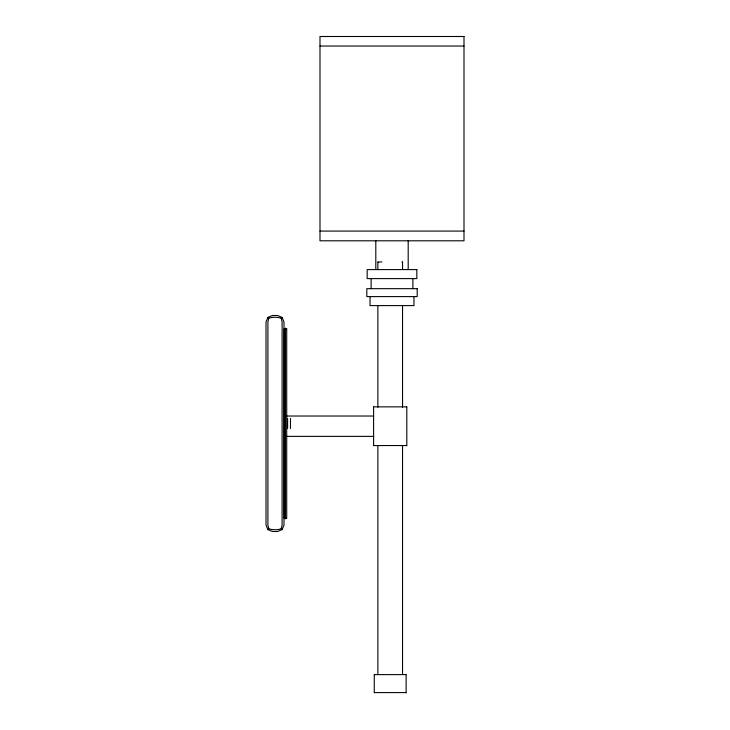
<?xml version="1.0" encoding="UTF-8"?>
<svg xmlns="http://www.w3.org/2000/svg" width="730" height="730" viewBox="0 0 730 730"><rect width="100%" height="100%" fill="white"/><g stroke="black" fill="none" stroke-linecap="round" stroke-linejoin="round"><path stroke-width="1.09" d="M267.901 317.395L268.74 318.234L267.901 321.976L267.901 525.016L268.74 528.757L267.901 529.606L266.003 525.016L266.003 321.976L267.901 317.395L272.482 315.497L277.519 315.497L282.099 317.395L283.997 321.976L283.997 525.016L282.099 529.606L277.519 531.504L272.482 531.504L267.901 529.606M284.171 328.628L284.171 518.373M282.099 529.606L281.26 528.757L282.099 525.016L282.099 321.976L281.26 318.234L282.099 317.395M286.717 518.373L286.717 328.628M377.866 261.942L377.866 269.416M373.596 406.72L373.596 445.683M406.802 445.683L406.802 406.72M374.271 674.328L374.271 692.87M406.126 692.87L406.126 674.328M402.54 269.416L402.54 261.942M377.985 262.061L381.845 261.942M284.399 328.865L286.479 328.865M373.733 406.856L406.665 406.856M406.665 445.546L373.733 445.546M286.479 518.136L284.399 518.136M374.554 674.611L405.844 674.611M405.844 692.587L374.554 692.587M319.995 46.036L463.997 46.036M319.995 231.082L463.997 231.082M285.977 416.027L373.76 416.027M285.977 436.376L373.76 436.376M401.901 261.942L402.422 262.061M413.956 296.599L413.956 305.596L370.037 305.596L370.037 296.599M412.879 278.604L412.879 288.678M408.198 240.69L408.198 269.598M402.54 305.852L402.54 407.194M402.54 445.902L402.54 673.644M377.866 305.852L377.866 407.194M377.866 445.902L377.866 673.644M375.804 240.69L375.804 269.598M371.123 278.604L371.123 288.678M290.476 418.463L290.476 428.537M287.602 418.463L287.602 428.537M285.439 328.099L285.439 518.902M281.26 528.757A14.627 10.339 0 0 1 268.74 528.757M268.74 318.234A14.627 10.339 0 0 1 281.26 318.234M463.997 36.5L319.995 36.5L319.995 240.8L463.997 240.8L463.997 36.5M416.839 269.598L367.163 269.598L367.163 278.604L416.839 278.604L416.839 269.598M417.204 288.678L366.798 288.678L366.798 296.599L417.204 296.599L417.204 288.678"/></g></svg>
